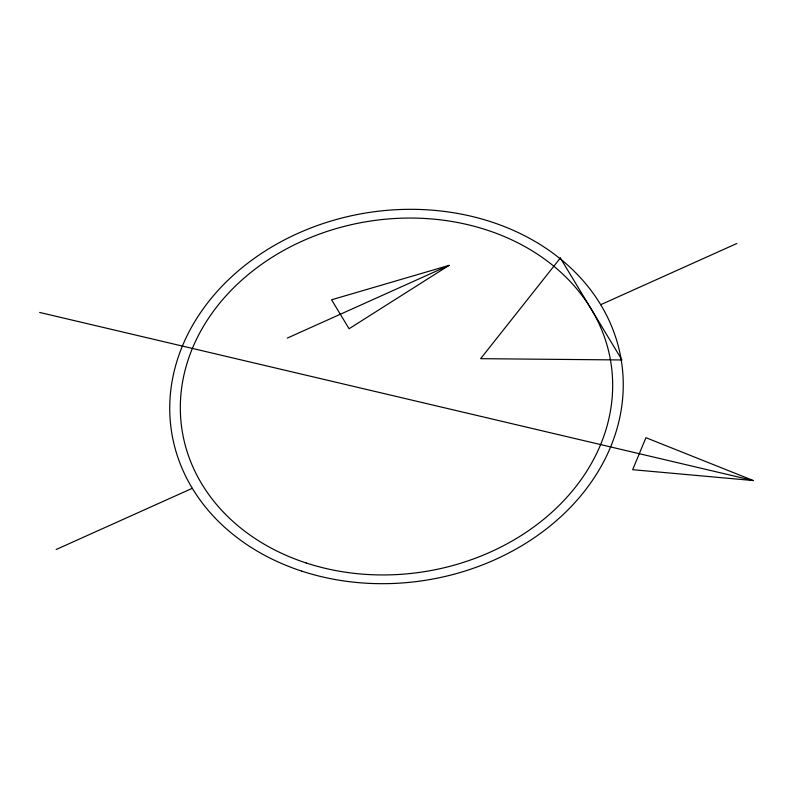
<?xml version="1.0" encoding="UTF-8"?>
<svg xmlns="http://www.w3.org/2000/svg" width="793" height="793" viewBox="0 0 793 793"><rect width="100%" height="100%" fill="white"/><g stroke="black" fill="none" stroke-linecap="round" stroke-linejoin="round"><path stroke-width="1.19" d="M449.096 265.358L349.079 328.738L331.573 299.784L449.096 265.358L287.264 338.115M56.174 549.499L192.302 488.3M600.697 304.7L736.826 243.501M753.35 480.558L632.675 469.694L645.928 437.686L753.35 480.558L39.65 312.442M560.354 258.012L480.647 358.674L621.98 359.963L560.354 258.012M301.816 571.148A227.68 186.048 -9 0 0 622.277 367.496A227.68 186.048 -9 0 0 265.407 250.856A227.68 186.048 -9 0 0 301.816 571.148M306.237 563A217.054 177.364 -9 0 0 611.74 368.844A217.054 177.364 -9 0 0 271.523 257.656A217.054 177.364 -9 0 0 306.237 563"/></g></svg>
